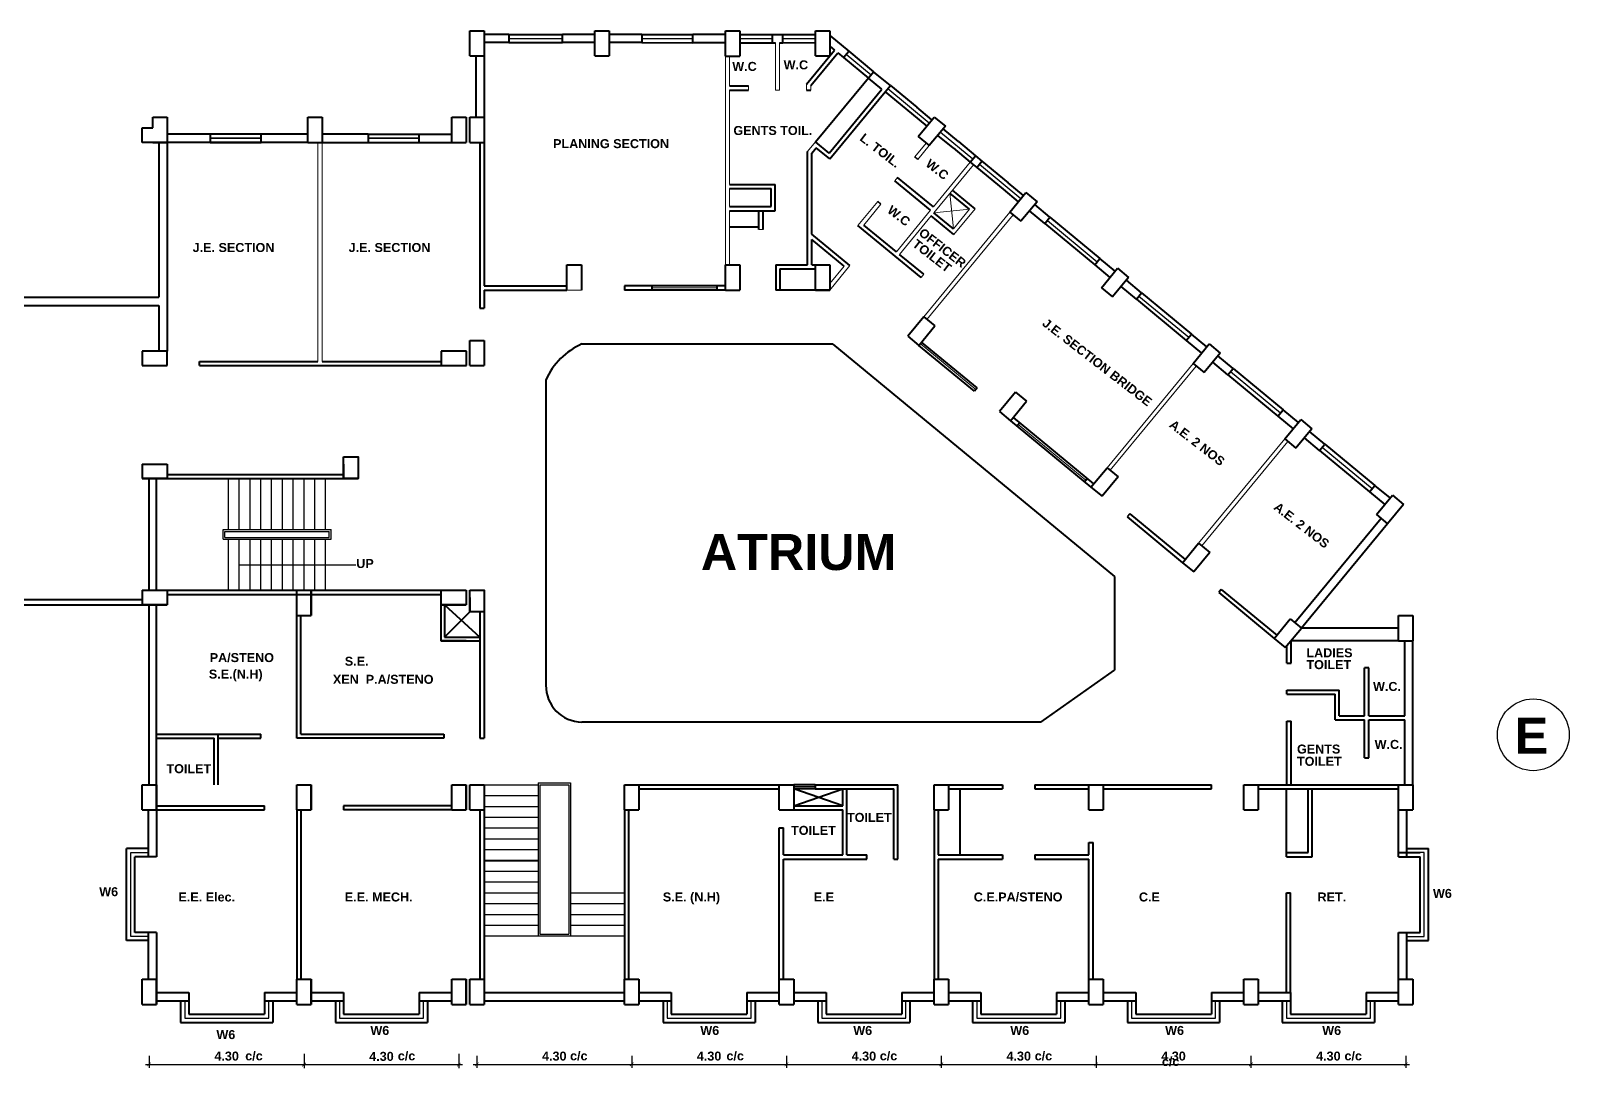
# Model space of a CAD drawing. Header units: inches. Extents: x 1352 to 5457, y 84 to 1168.
# Drawn here: x 2356.63 to 2399.37, y 357.06 to 385.88 of the extents above; entities that cross this region are included whole.
import ezdxf

# ---------------------------------------------------------------- set-up
doc = ezdxf.new("R2010")
doc.units = ezdxf.units.IN
doc.header["$MEASUREMENT"] = 0
doc.header["$PDMODE"] = 35
doc.header["$PDSIZE"] = -0.5
doc.linetypes.add('DASHED2', pattern=[0.375, 0.25, -0.125])
for name, color, linetype, lineweight in [('col', 250, 'Continuous', 40), ('hatch', 250, 'DASHED2', 9), ('text', 250, 'Continuous', 30), ('wall', 7, 'Continuous', 40), ('win', 250, 'Continuous', 30)]:
    doc.layers.add(name, color=color, linetype=linetype, lineweight=lineweight)
doc.styles.get("Standard").update_dxf_attribs({"font": 'arialbd.ttf', "height": 1.5})
doc.dimstyles.get("Standard").update_dxf_attribs({"dimtxt": 0.25, "dimasz": 0.1, "dimexe": 0.1, "dimexo": 0.1, "dimgap": 0.1, "dimtad": 1, "dimzin": 0, "dimdsep": 46, "dimtxsty": 'Standard', "dimblk": 'ARCHTICK', "dimcen": 0.1, "dimdle": 0.1, "dimclrd": 256, "dimadec": 0, "dimazin": 0, "dimtfac": 1, "dimtofl": 0, "dimtmove": 2, "dimatfit": 3, "dimfxl": 1, "dimtolj": 1, "dimtzin": 0, "dimlwd": -1, "dimarcsym": 0})

# ---------------------------------------------------------------- blocks, each defined once
blk = doc.blocks.new('_ArchTick')
at = {"color": 0, "linetype": 'ByBlock', "const_width": 0.15}
blk.add_lwpolyline([(-0.5, -0.5), (0.5, 0.5)], dxfattribs=at)
blk = doc.blocks.new('*D614')
at = {"layer": 'Defpoints', "color": 0, "linetype": 'Continuous', "transparency": 16777216}
for p in [(2359.925, 357.511), (2364.225, 357.511), (2364.225, 357.171)]:
    blk.add_point(p, dxfattribs=at)
at = {"layer": 'text', "color": 0, "linetype": 'Continuous', "lineweight": -2, "transparency": 16777216}
for p, q in [((2359.925, 357.411), (2359.925, 357.071)), ((2364.225, 357.411), (2364.225, 357.071))]:
    blk.add_line(p, q, dxfattribs=at)
at = {"layer": 'text', "linetype": 'Continuous', "transparency": 16777216}
blk.add_line((2359.825, 357.171), (2364.325, 357.171), dxfattribs=at)
at = {"layer": 'text', "linetype": 'Continuous', "transparency": 16777216, "xscale": 0.1, "yscale": 0.1, "zscale": 0.1, "rotation": 180}
blk.add_blockref('_ArchTick', (2359.925, 357.171), dxfattribs=at)
at = {"layer": 'text', "linetype": 'Continuous', "transparency": 16777216, "xscale": 0.1, "yscale": 0.1, "zscale": 0.1}
blk.add_blockref('_ArchTick', (2364.225, 357.171), dxfattribs=at)
at = {"layer": 'text', "color": 0, "linetype": 'Continuous', "transparency": 16777216, "insert": (2362.075, 357.399), "char_height": 0.25, "attachment_point": 5}
blk.add_mtext('\\A1;4.30', dxfattribs=at)
blk = doc.blocks.new('*D615')
at = {"layer": 'Defpoints', "color": 0, "linetype": 'Continuous', "transparency": 16777216}
for p in [(2369.025, 357.511), (2373.325, 357.511), (2373.325, 357.171)]:
    blk.add_point(p, dxfattribs=at)
at = {"layer": 'text', "color": 0, "linetype": 'Continuous', "lineweight": -2, "transparency": 16777216}
for p, q in [((2369.025, 357.411), (2369.025, 357.071)), ((2373.325, 357.411), (2373.325, 357.071))]:
    blk.add_line(p, q, dxfattribs=at)
at = {"layer": 'text', "linetype": 'Continuous', "transparency": 16777216}
blk.add_line((2368.925, 357.171), (2373.425, 357.171), dxfattribs=at)
at = {"layer": 'text', "linetype": 'Continuous', "transparency": 16777216, "xscale": 0.1, "yscale": 0.1, "zscale": 0.1, "rotation": 180}
blk.add_blockref('_ArchTick', (2369.025, 357.171), dxfattribs=at)
at = {"layer": 'text', "linetype": 'Continuous', "transparency": 16777216, "xscale": 0.1, "yscale": 0.1, "zscale": 0.1}
blk.add_blockref('_ArchTick', (2373.325, 357.171), dxfattribs=at)
at = {"layer": 'text', "color": 0, "linetype": 'Continuous', "transparency": 16777216, "insert": (2371.175, 357.399), "char_height": 0.25, "attachment_point": 5}
blk.add_mtext('\\A1;4.30', dxfattribs=at)
blk = doc.blocks.new('*D616')
at = {"layer": 'Defpoints', "color": 0, "linetype": 'Continuous', "transparency": 16777216}
for p in [(2373.325, 357.511), (2377.625, 357.511), (2377.625, 357.171)]:
    blk.add_point(p, dxfattribs=at)
at = {"layer": 'text', "color": 0, "linetype": 'Continuous', "lineweight": -2, "transparency": 16777216}
for p, q in [((2373.325, 357.411), (2373.325, 357.071)), ((2377.625, 357.411), (2377.625, 357.071))]:
    blk.add_line(p, q, dxfattribs=at)
at = {"layer": 'text', "linetype": 'Continuous', "transparency": 16777216}
blk.add_line((2373.225, 357.171), (2377.725, 357.171), dxfattribs=at)
at = {"layer": 'text', "linetype": 'Continuous', "transparency": 16777216, "xscale": 0.1, "yscale": 0.1, "zscale": 0.1, "rotation": 180}
blk.add_blockref('_ArchTick', (2373.325, 357.171), dxfattribs=at)
at = {"layer": 'text', "linetype": 'Continuous', "transparency": 16777216, "xscale": 0.1, "yscale": 0.1, "zscale": 0.1}
blk.add_blockref('_ArchTick', (2377.625, 357.171), dxfattribs=at)
at = {"layer": 'text', "color": 0, "linetype": 'Continuous', "transparency": 16777216, "insert": (2375.475, 357.399), "char_height": 0.25, "attachment_point": 5}
blk.add_mtext('\\A1;4.30', dxfattribs=at)
blk = doc.blocks.new('*D617')
at = {"layer": 'Defpoints', "color": 0, "linetype": 'Continuous', "transparency": 16777216}
for p in [(2377.625, 357.511), (2381.925, 357.511), (2381.925, 357.171)]:
    blk.add_point(p, dxfattribs=at)
at = {"layer": 'text', "color": 0, "linetype": 'Continuous', "lineweight": -2, "transparency": 16777216}
for p, q in [((2377.625, 357.411), (2377.625, 357.071)), ((2381.925, 357.411), (2381.925, 357.071))]:
    blk.add_line(p, q, dxfattribs=at)
at = {"layer": 'text', "linetype": 'Continuous', "transparency": 16777216}
blk.add_line((2377.525, 357.171), (2382.025, 357.171), dxfattribs=at)
at = {"layer": 'text', "linetype": 'Continuous', "transparency": 16777216, "xscale": 0.1, "yscale": 0.1, "zscale": 0.1, "rotation": 180}
blk.add_blockref('_ArchTick', (2377.625, 357.171), dxfattribs=at)
at = {"layer": 'text', "linetype": 'Continuous', "transparency": 16777216, "xscale": 0.1, "yscale": 0.1, "zscale": 0.1}
blk.add_blockref('_ArchTick', (2381.925, 357.171), dxfattribs=at)
at = {"layer": 'text', "color": 0, "linetype": 'Continuous', "transparency": 16777216, "insert": (2379.775, 357.399), "char_height": 0.25, "attachment_point": 5}
blk.add_mtext('\\A1;4.30', dxfattribs=at)
blk = doc.blocks.new('*D618')
at = {"layer": 'Defpoints', "color": 0, "linetype": 'Continuous', "transparency": 16777216}
for p in [(2381.925, 357.511), (2386.225, 357.511), (2386.225, 357.171)]:
    blk.add_point(p, dxfattribs=at)
at = {"layer": 'text', "color": 0, "linetype": 'Continuous', "lineweight": -2, "transparency": 16777216}
for p, q in [((2381.925, 357.411), (2381.925, 357.071)), ((2386.225, 357.411), (2386.225, 357.071))]:
    blk.add_line(p, q, dxfattribs=at)
at = {"layer": 'text', "linetype": 'Continuous', "transparency": 16777216}
blk.add_line((2381.825, 357.171), (2386.325, 357.171), dxfattribs=at)
at = {"layer": 'text', "linetype": 'Continuous', "transparency": 16777216, "xscale": 0.1, "yscale": 0.1, "zscale": 0.1, "rotation": 180}
blk.add_blockref('_ArchTick', (2381.925, 357.171), dxfattribs=at)
at = {"layer": 'text', "linetype": 'Continuous', "transparency": 16777216, "xscale": 0.1, "yscale": 0.1, "zscale": 0.1}
blk.add_blockref('_ArchTick', (2386.225, 357.171), dxfattribs=at)
at = {"layer": 'text', "color": 0, "linetype": 'Continuous', "transparency": 16777216, "insert": (2384.075, 357.399), "char_height": 0.25, "attachment_point": 5}
blk.add_mtext('\\A1;4.30', dxfattribs=at)
blk = doc.blocks.new('*D619')
at = {"layer": 'Defpoints', "color": 0, "linetype": 'Continuous', "transparency": 16777216}
for p in [(2386.225, 357.511), (2390.525, 357.511), (2390.525, 357.171)]:
    blk.add_point(p, dxfattribs=at)
at = {"layer": 'text', "color": 0, "linetype": 'Continuous', "lineweight": -2, "transparency": 16777216}
for p, q in [((2386.225, 357.411), (2386.225, 357.071)), ((2390.525, 357.411), (2390.525, 357.071))]:
    blk.add_line(p, q, dxfattribs=at)
at = {"layer": 'text', "linetype": 'Continuous', "transparency": 16777216}
blk.add_line((2386.125, 357.171), (2390.625, 357.171), dxfattribs=at)
at = {"layer": 'text', "linetype": 'Continuous', "transparency": 16777216, "xscale": 0.1, "yscale": 0.1, "zscale": 0.1, "rotation": 180}
blk.add_blockref('_ArchTick', (2386.225, 357.171), dxfattribs=at)
at = {"layer": 'text', "linetype": 'Continuous', "transparency": 16777216, "xscale": 0.1, "yscale": 0.1, "zscale": 0.1}
blk.add_blockref('_ArchTick', (2390.525, 357.171), dxfattribs=at)
at = {"layer": 'text', "color": 0, "linetype": 'Continuous', "transparency": 16777216, "insert": (2388.375, 357.399), "char_height": 0.25, "attachment_point": 5}
blk.add_mtext('\\A1;4.30', dxfattribs=at)
blk = doc.blocks.new('*D620')
at = {"layer": 'Defpoints', "color": 0, "linetype": 'Continuous', "transparency": 16777216}
for p in [(2390.525, 357.511), (2394.825, 357.511), (2394.825, 357.171)]:
    blk.add_point(p, dxfattribs=at)
at = {"layer": 'text', "color": 0, "linetype": 'Continuous', "lineweight": -2, "transparency": 16777216}
for p, q in [((2390.525, 357.411), (2390.525, 357.071)), ((2394.825, 357.411), (2394.825, 357.071))]:
    blk.add_line(p, q, dxfattribs=at)
at = {"layer": 'text', "linetype": 'Continuous', "transparency": 16777216}
blk.add_line((2390.425, 357.171), (2394.925, 357.171), dxfattribs=at)
at = {"layer": 'text', "linetype": 'Continuous', "transparency": 16777216, "xscale": 0.1, "yscale": 0.1, "zscale": 0.1, "rotation": 180}
blk.add_blockref('_ArchTick', (2390.525, 357.171), dxfattribs=at)
at = {"layer": 'text', "linetype": 'Continuous', "transparency": 16777216, "xscale": 0.1, "yscale": 0.1, "zscale": 0.1}
blk.add_blockref('_ArchTick', (2394.825, 357.171), dxfattribs=at)
at = {"layer": 'text', "color": 0, "linetype": 'Continuous', "transparency": 16777216, "insert": (2392.675, 357.399), "char_height": 0.25, "attachment_point": 5}
blk.add_mtext('\\A1;4.30', dxfattribs=at)
blk = doc.blocks.new('*D621')
at = {"layer": 'Defpoints', "color": 0, "linetype": 'Continuous', "transparency": 16777216}
for p in [(2364.225, 357.559), (2368.525, 357.559), (2368.525, 357.163)]:
    blk.add_point(p, dxfattribs=at)
at = {"layer": 'text', "color": 0, "linetype": 'Continuous', "lineweight": -2, "transparency": 16777216}
for p, q in [((2364.225, 357.459), (2364.225, 357.063)), ((2368.525, 357.459), (2368.525, 357.063))]:
    blk.add_line(p, q, dxfattribs=at)
at = {"layer": 'text', "linetype": 'Continuous', "transparency": 16777216}
blk.add_line((2364.125, 357.163), (2368.625, 357.163), dxfattribs=at)
at = {"layer": 'text', "linetype": 'Continuous', "transparency": 16777216, "xscale": 0.1, "yscale": 0.1, "zscale": 0.1, "rotation": 180}
blk.add_blockref('_ArchTick', (2364.225, 357.163), dxfattribs=at)
at = {"layer": 'text', "linetype": 'Continuous', "transparency": 16777216, "xscale": 0.1, "yscale": 0.1, "zscale": 0.1}
blk.add_blockref('_ArchTick', (2368.525, 357.163), dxfattribs=at)
at = {"layer": 'text', "color": 0, "linetype": 'Continuous', "transparency": 16777216, "insert": (2366.375, 357.391), "char_height": 0.25, "attachment_point": 5}
blk.add_mtext('\\A1;4.30', dxfattribs=at)

msp = doc.modelspace()

# ---------------------------------------------------------------- linework, layer by layer
at = {"layer": 'col'}
for p, q in [((2368.825, 385.878), (2369.225, 385.878)), ((2368.825, 385.178), (2368.825, 385.878)), ((2369.225, 385.878), (2369.225, 385.178)), ((2372.303, 385.878), (2372.703, 385.878)), ((2372.303, 385.178), (2372.303, 385.878)), ((2372.703, 385.878), (2372.703, 385.178)), ((2375.927, 385.876), (2376.327, 385.876)), ((2375.927, 385.176), (2375.927, 385.876)), ((2376.327, 385.876), (2376.327, 385.176)), ((2378.427, 385.878), (2378.827, 385.878)), ((2378.427, 385.178), (2378.427, 385.878)), ((2378.827, 385.878), (2378.827, 385.178)), ((2368.825, 385.178), (2369.225, 385.178)), ((2368.825, 385.178), (2369.225, 385.178)), ((2372.303, 385.178), (2372.703, 385.178)), ((2372.303, 385.178), (2372.703, 385.178)), ((2375.927, 385.176), (2376.327, 385.176)), ((2378.183, 384.398), (2378.961, 385.34)), ((2378.298, 384.357), (2379.049, 385.267)), ((2378.427, 385.178), (2378.827, 385.178)), ((2379.206, 385.138), (2379.352, 385.315)), ((2378.435, 382.791), (2380.046, 384.742)), ((2378.809, 382.482), (2380.274, 384.256)), ((2378.825, 382.321), (2380.362, 384.183)), ((2380.362, 384.183), (2380.509, 384.36)), ((2360.025, 383.478), (2360.425, 383.478)), ((2360.025, 383.178), (2360.025, 383.478)), ((2360.425, 383.478), (2360.425, 382.778)), ((2364.327, 383.478), (2364.727, 383.478)), ((2364.327, 382.778), (2364.327, 383.478)), ((2364.727, 383.478), (2364.727, 382.778)), ((2368.325, 383.478), (2368.725, 383.478)), ((2368.325, 382.778), (2368.325, 383.478)), ((2368.725, 383.478), (2368.725, 382.778)), ((2368.825, 383.478), (2369.225, 383.478)), ((2368.825, 382.778), (2368.825, 383.478)), ((2369.225, 383.478), (2369.225, 378.793)), ((2381.284, 382.943), (2381.729, 383.483)), ((2381.729, 383.483), (2382.038, 383.228)), ((2359.725, 382.778), (2359.725, 383.178)), ((2359.725, 383.178), (2360.025, 383.178)), ((2381.284, 382.943), (2381.592, 382.688)), ((2382.038, 383.228), (2381.592, 382.688)), ((2360.425, 382.778), (2359.725, 382.778)), ((2360.025, 382.778), (2360.425, 382.778)), ((2360.025, 382.778), (2360.425, 382.778)), ((2364.327, 382.778), (2364.727, 382.778)), ((2364.327, 382.778), (2368.325, 382.778)), ((2368.325, 382.778), (2368.725, 382.778)), ((2368.325, 382.778), (2368.725, 382.778)), ((2368.825, 382.778), (2369.225, 382.778)), ((2368.825, 382.778), (2369.225, 382.778)), ((2369.11, 382.778), (2369.11, 378.178)), ((2378.212, 379.378), (2378.212, 382.521)), ((2378.327, 382.479), (2378.451, 382.629)), ((2378.327, 380.227), (2378.327, 382.479)), ((2376.042, 381.608), (2377.312, 381.608)), ((2377.312, 380.878), (2377.312, 381.608)), ((2376.042, 381.493), (2377.197, 381.493)), ((2377.197, 380.993), (2377.197, 381.493)), ((2383.829, 380.842), (2384.274, 381.382)), ((2384.274, 381.382), (2384.583, 381.127)), ((2376.042, 380.993), (2377.197, 380.993)), ((2376.042, 380.878), (2377.312, 380.878)), ((2376.858, 380.358), (2376.858, 380.878)), ((2376.973, 380.358), (2376.973, 380.878)), ((2383.829, 380.842), (2384.137, 380.587)), ((2384.583, 381.127), (2384.137, 380.587)), ((2376.042, 380.428), (2376.858, 380.428)), ((2378.327, 379.378), (2378.327, 380.078)), ((2371.527, 379.378), (2371.927, 379.378)), ((2371.527, 378.678), (2371.527, 379.378)), ((2371.927, 379.378), (2371.927, 378.678)), ((2375.927, 379.378), (2376.327, 379.378)), ((2375.927, 378.678), (2375.927, 379.378)), ((2376.327, 379.378), (2376.327, 378.678)), ((2377.327, 379.378), (2378.212, 379.378)), ((2377.327, 379.378), (2377.327, 378.678)), ((2377.442, 379.263), (2378.427, 379.263)), ((2377.442, 379.263), (2377.442, 378.678)), ((2378.327, 379.378), (2378.827, 379.378)), ((2378.427, 378.678), (2378.427, 379.378)), ((2378.827, 379.378), (2378.827, 378.678)), ((2386.374, 378.741), (2386.819, 379.281)), ((2387.128, 379.026), (2386.682, 378.487)), ((2386.819, 379.281), (2387.128, 379.026)), ((2369.225, 378.793), (2371.527, 378.793)), ((2369.225, 378.678), (2371.527, 378.678)), ((2369.225, 378.678), (2369.225, 378.178)), ((2373.127, 378.793), (2373.127, 378.678)), ((2373.887, 378.793), (2373.887, 378.678)), ((2375.697, 378.678), (2375.697, 378.793)), ((2375.927, 378.678), (2376.327, 378.678)), ((2378.427, 378.678), (2378.827, 378.678)), ((2386.374, 378.741), (2386.682, 378.487)), ((2369.11, 378.178), (2369.225, 378.178)), ((2381.435, 377.936), (2380.991, 377.395)), ((2381.435, 377.936), (2381.744, 377.682)), ((2380.991, 377.395), (2381.3, 377.141)), ((2381.3, 377.141), (2381.744, 377.682)), ((2360.425, 376.978), (2359.725, 376.978)), ((2359.725, 376.978), (2359.725, 376.578)), ((2360.425, 376.578), (2360.425, 376.978)), ((2368.737, 376.978), (2368.037, 376.978)), ((2368.037, 376.978), (2368.037, 376.578)), ((2368.737, 376.578), (2368.737, 376.978)), ((2368.825, 377.278), (2369.225, 377.278)), ((2368.825, 376.578), (2368.825, 377.278)), ((2369.225, 377.278), (2369.225, 376.578)), ((2388.919, 376.641), (2389.364, 377.18)), ((2389.673, 376.926), (2389.227, 376.386)), ((2389.364, 377.18), (2389.673, 376.926)), ((2359.725, 376.578), (2360.425, 376.578)), ((2361.325, 376.578), (2361.325, 376.693)), ((2361.325, 376.693), (2364.612, 376.693)), ((2361.325, 376.578), (2368.737, 376.578)), ((2364.727, 376.693), (2368.037, 376.693)), ((2368.825, 376.578), (2369.225, 376.578)), ((2368.825, 376.578), (2369.225, 376.578)), ((2368.825, 376.578), (2369.225, 376.578)), ((2388.919, 376.641), (2389.227, 376.386)), ((2382.918, 375.96), (2382.845, 375.871)), ((2383.985, 375.841), (2383.54, 375.3)), ((2383.985, 375.841), (2384.294, 375.587)), ((2383.54, 375.3), (2383.849, 375.046)), ((2383.849, 375.046), (2384.294, 375.587)), ((2384.027, 374.9), (2384.1, 374.988)), ((2391.463, 374.54), (2391.909, 375.08)), ((2392.218, 374.825), (2391.772, 374.285)), ((2391.909, 375.08), (2392.218, 374.825)), ((2391.463, 374.54), (2391.772, 374.285)), ((2359.725, 373.842), (2359.725, 373.442)), ((2359.725, 373.842), (2360.425, 373.842)), ((2360.425, 373.842), (2360.425, 373.442)), ((2365.325, 373.842), (2365.325, 373.442)), ((2386.081, 373.203), (2386.527, 373.743)), ((2386.836, 373.489), (2386.39, 372.949)), ((2386.527, 373.743), (2386.836, 373.489)), ((2359.725, 373.442), (2360.425, 373.442)), ((2360.425, 373.442), (2359.725, 373.442)), ((2385.904, 373.35), (2385.977, 373.439)), ((2386.081, 373.203), (2386.39, 372.949)), ((2386.081, 373.203), (2386.39, 372.949)), ((2394.008, 372.439), (2394.454, 372.979)), ((2394.763, 372.724), (2394.317, 372.184)), ((2394.454, 372.979), (2394.763, 372.724)), ((2387.157, 372.465), (2387.084, 372.376)), ((2394.008, 372.439), (2394.317, 372.184)), ((2388.626, 371.103), (2389.072, 371.643)), ((2389.38, 371.388), (2388.935, 370.848)), ((2389.072, 371.643), (2389.38, 371.388)), ((2388.626, 371.103), (2388.935, 370.848)), ((2388.626, 371.103), (2388.935, 370.848)), ((2359.725, 370.337), (2359.725, 369.937)), ((2359.725, 370.337), (2360.425, 370.337)), ((2360.425, 370.337), (2360.425, 369.937)), ((2364.025, 370.337), (2364.425, 370.337)), ((2364.025, 369.637), (2364.025, 370.337)), ((2364.425, 369.637), (2364.425, 370.337)), ((2364.425, 370.337), (2364.425, 369.637)), ((2368.025, 370.337), (2368.025, 369.937)), ((2368.025, 370.337), (2368.725, 370.337)), ((2368.725, 370.337), (2368.725, 369.937)), ((2368.825, 370.137), (2368.825, 369.737)), ((2389.702, 370.364), (2389.629, 370.275)), ((2359.725, 369.937), (2360.425, 369.937)), ((2360.425, 369.937), (2359.725, 369.937)), ((2364.025, 369.637), (2364.425, 369.637)), ((2368.025, 369.937), (2368.725, 369.937)), ((2368.725, 369.937), (2368.025, 369.937)), ((2394.625, 369.637), (2395.025, 369.637)), ((2394.625, 368.937), (2394.625, 369.637)), ((2395.025, 369.637), (2395.025, 368.937)), ((2391.171, 369.002), (2391.617, 369.542)), ((2391.48, 368.747), (2391.925, 369.287)), ((2391.617, 369.542), (2391.925, 369.287)), ((2368.725, 368.937), (2368.025, 368.937)), ((2391.171, 369.002), (2391.48, 368.747)), ((2391.171, 369.002), (2391.48, 368.747)), ((2394.625, 368.937), (2395.025, 368.937)), ((2359.725, 364.937), (2360.125, 364.937)), ((2359.725, 364.237), (2359.725, 364.937)), ((2360.125, 364.237), (2360.125, 364.937)), ((2360.125, 364.937), (2360.125, 364.237)), ((2364.025, 364.937), (2364.425, 364.937)), ((2364.025, 364.237), (2364.025, 364.937)), ((2364.425, 364.237), (2364.425, 364.937)), ((2364.425, 364.937), (2364.425, 364.237)), ((2368.325, 364.937), (2368.725, 364.937)), ((2368.325, 364.237), (2368.325, 364.937)), ((2368.725, 364.237), (2368.725, 364.937)), ((2368.725, 364.937), (2368.725, 364.237)), ((2368.825, 364.937), (2369.225, 364.937)), ((2368.825, 364.237), (2368.825, 364.937)), ((2369.225, 364.937), (2369.225, 364.237)), ((2373.125, 364.937), (2373.525, 364.937)), ((2373.125, 364.237), (2373.125, 364.937)), ((2373.525, 364.937), (2373.525, 364.237)), ((2377.425, 364.937), (2377.825, 364.937)), ((2377.425, 364.237), (2377.425, 364.937)), ((2377.825, 364.937), (2377.825, 364.237)), ((2381.725, 364.937), (2382.125, 364.937)), ((2381.725, 364.237), (2381.725, 364.937)), ((2382.125, 364.937), (2382.125, 364.237)), ((2386.025, 364.937), (2386.425, 364.937)), ((2386.025, 364.237), (2386.025, 364.937)), ((2386.425, 364.937), (2386.425, 364.237)), ((2389.425, 364.822), (2389.425, 364.937)), ((2390.325, 364.937), (2390.725, 364.937)), ((2390.325, 364.237), (2390.325, 364.937)), ((2390.725, 364.937), (2390.725, 364.237)), ((2394.625, 364.937), (2395.025, 364.937)), ((2394.625, 364.237), (2394.625, 364.937)), ((2395.025, 364.937), (2395.025, 364.237)), ((2359.725, 364.237), (2360.125, 364.237)), ((2364.025, 364.237), (2364.425, 364.237)), ((2368.325, 364.237), (2368.725, 364.237)), ((2368.825, 364.237), (2369.225, 364.237)), ((2373.125, 364.237), (2373.525, 364.237)), ((2377.425, 364.237), (2377.825, 364.237)), ((2381.725, 364.237), (2382.125, 364.237)), ((2386.025, 364.237), (2386.425, 364.237)), ((2390.325, 364.237), (2390.725, 364.237)), ((2394.625, 364.237), (2395.025, 364.237)), ((2359.725, 359.537), (2360.125, 359.537)), ((2359.725, 358.837), (2359.725, 359.537)), ((2360.125, 358.837), (2360.125, 359.537)), ((2360.125, 359.537), (2360.125, 358.837)), ((2364.025, 359.537), (2364.425, 359.537)), ((2364.025, 358.837), (2364.025, 359.537)), ((2364.425, 358.837), (2364.425, 359.537)), ((2364.425, 359.537), (2364.425, 358.837)), ((2368.325, 359.537), (2368.725, 359.537)), ((2368.325, 358.837), (2368.325, 359.537)), ((2368.725, 358.837), (2368.725, 359.537)), ((2368.725, 359.537), (2368.725, 358.837)), ((2368.825, 359.537), (2369.225, 359.537)), ((2368.825, 358.837), (2368.825, 359.537)), ((2369.225, 359.537), (2369.225, 358.837)), ((2373.125, 359.537), (2373.525, 359.537)), ((2373.125, 358.837), (2373.125, 359.537)), ((2373.525, 359.537), (2373.525, 358.837)), ((2377.425, 359.537), (2377.825, 359.537)), ((2377.425, 358.837), (2377.425, 359.537)), ((2377.825, 359.537), (2377.825, 358.837)), ((2381.725, 359.537), (2382.125, 359.537)), ((2381.725, 358.837), (2381.725, 359.537)), ((2382.125, 359.537), (2382.125, 358.837)), ((2386.025, 359.537), (2386.425, 359.537)), ((2386.025, 358.837), (2386.025, 359.537)), ((2386.425, 359.537), (2386.425, 358.837)), ((2390.325, 359.537), (2390.725, 359.537)), ((2390.325, 358.837), (2390.325, 359.537)), ((2390.725, 359.537), (2390.725, 358.837)), ((2394.625, 359.537), (2395.025, 359.537)), ((2394.625, 358.837), (2394.625, 359.537)), ((2395.025, 359.537), (2395.025, 358.837)), ((2359.725, 358.837), (2360.125, 358.837)), ((2364.025, 358.837), (2364.425, 358.837)), ((2368.325, 358.837), (2368.725, 358.837)), ((2368.825, 358.837), (2369.225, 358.837)), ((2373.125, 358.837), (2373.525, 358.837)), ((2377.425, 358.837), (2377.825, 358.837)), ((2381.725, 358.837), (2382.125, 358.837)), ((2386.025, 358.837), (2386.425, 358.837)), ((2390.325, 358.837), (2390.725, 358.837)), ((2394.625, 358.837), (2395.025, 358.837))]:
    msp.add_line(p, q, dxfattribs=at)
for points in [[(2365.325, 374.042), (2365.725, 374.042), (2365.725, 373.442), (2365.325, 373.442)], [(2368.825, 370.337), (2369.225, 370.337), (2369.225, 369.737), (2368.825, 369.737)]]:
    msp.add_lwpolyline(points, close=True, dxfattribs=at)
at = {"layer": 'hatch', "linetype": 'ByBlock'}
for p, q in [((2377.318, 385.547), (2377.318, 384.232)), ((2377.433, 385.547), (2377.433, 384.232)), ((2375.927, 385.176), (2375.927, 379.378)), ((2376.042, 385.176), (2376.042, 384.346)), ((2376.042, 384.231), (2376.042, 381.608)), ((2376.568, 384.347), (2376.568, 384.232)), ((2377.318, 384.232), (2377.433, 384.232)), ((2378.183, 384.398), (2378.183, 384.232)), ((2378.298, 384.357), (2378.298, 384.233)), ((2364.612, 382.778), (2364.612, 376.693)), ((2364.727, 382.778), (2364.727, 376.693)), ((2378.212, 382.521), (2378.435, 382.791)), ((2381.189, 382.38), (2381.503, 382.761)), ((2381.277, 382.307), (2381.592, 382.688)), ((2381.704, 380.986), (2382.73, 382.229)), ((2381.719, 380.824), (2382.819, 382.155)), ((2380.638, 381.713), (2380.711, 381.801)), ((2376.042, 381.493), (2376.042, 380.993)), ((2382.26, 380.379), (2382.165, 381.364)), ((2376.042, 380.878), (2376.042, 379.378)), ((2379.61, 380.467), (2380.16, 381.134)), ((2379.772, 380.483), (2380.249, 381.061)), ((2380.676, 379.74), (2381.628, 380.899)), ((2381.435, 377.936), (2383.832, 380.839)), ((2381.524, 377.863), (2383.92, 380.766)), ((2381.719, 380.824), (2382.706, 380.919)), ((2382.26, 380.379), (2382.706, 380.919)), ((2382.276, 380.218), (2382.868, 380.935)), ((2376.858, 380.358), (2376.973, 380.358)), ((2380.765, 379.667), (2381.646, 380.735)), ((2378.827, 378.678), (2379.387, 379.356)), ((2378.827, 378.859), (2379.225, 379.34)), ((2381.363, 379.027), (2381.436, 379.115)), ((2371.527, 378.678), (2371.927, 378.678)), ((2373.887, 378.736), (2375.697, 378.736)), ((2369.225, 376.578), (2369.225, 377.278)), ((2382.881, 375.916), (2381.339, 377.189)), ((2386.527, 373.743), (2388.919, 376.641)), ((2386.616, 373.67), (2389.007, 376.567)), ((2384.063, 374.944), (2385.941, 373.394)), ((2389.072, 371.643), (2391.463, 374.54)), ((2389.161, 371.569), (2391.552, 374.467))]:
    msp.add_line(p, q, dxfattribs=at)
at = {"layer": 'text'}
msp.add_circle((2398.368, 366.324), 0.997, dxfattribs=at)
at = {"layer": 'wall', "linetype": 'Continuous'}
for p, q in [((2369.91, 385.778), (2369.225, 385.778)), ((2369.91, 385.548), (2369.225, 385.548)), ((2369.91, 385.778), (2369.91, 385.548)), ((2369.91, 385.778), (2371.403, 385.778)), ((2369.91, 385.548), (2371.403, 385.548)), ((2371.403, 385.548), (2371.403, 385.778)), ((2372.303, 385.778), (2371.403, 385.778)), ((2372.303, 385.548), (2371.403, 385.548)), ((2373.603, 385.778), (2372.703, 385.778)), ((2373.603, 385.548), (2372.703, 385.548)), ((2373.603, 385.778), (2373.603, 385.548)), ((2373.603, 385.778), (2375.027, 385.778)), ((2373.603, 385.548), (2375.027, 385.547)), ((2375.027, 385.547), (2375.027, 385.777)), ((2375.927, 385.776), (2375.027, 385.777)), ((2375.927, 385.546), (2375.027, 385.547)), ((2376.327, 385.776), (2377.227, 385.777)), ((2376.327, 385.546), (2377.227, 385.547)), ((2377.227, 385.777), (2377.227, 385.547)), ((2377.227, 385.777), (2377.527, 385.777)), ((2377.227, 385.547), (2377.318, 385.547)), ((2377.433, 385.547), (2377.527, 385.547)), ((2377.527, 385.777), (2378.427, 385.778)), ((2377.527, 385.547), (2377.527, 385.777)), ((2377.527, 385.547), (2378.427, 385.548)), ((2378.827, 385.748), (2379.352, 385.315)), ((2378.827, 385.45), (2378.961, 385.34)), ((2368.995, 385.178), (2368.995, 383.478)), ((2369.225, 385.178), (2369.225, 383.478)), ((2379.049, 385.267), (2379.206, 385.138)), ((2379.206, 385.138), (2379.9, 384.565)), ((2379.352, 385.315), (2380.046, 384.742)), ((2380.509, 384.36), (2380.046, 384.742)), ((2376.042, 384.346), (2376.568, 384.347)), ((2376.042, 384.231), (2376.568, 384.232)), ((2378.183, 384.233), (2378.298, 384.233)), ((2380.274, 384.256), (2379.9, 384.565)), ((2380.362, 384.183), (2381.095, 383.578)), ((2380.509, 384.36), (2381.241, 383.756)), ((2381.666, 383.405), (2381.241, 383.756)), ((2381.095, 383.578), (2381.519, 383.228)), ((2364.327, 383.008), (2360.425, 383.008)), ((2361.614, 383.008), (2361.614, 382.796)), ((2361.614, 383.005), (2361.614, 382.775)), ((2363.037, 382.798), (2363.037, 383.008)), ((2363.037, 382.777), (2363.037, 383.008)), ((2366.002, 383.008), (2364.727, 383.008)), ((2366.002, 383.008), (2366.002, 382.796)), ((2366.002, 383.008), (2368.325, 383.008)), ((2366.002, 383.005), (2366.002, 382.775)), ((2367.425, 382.798), (2367.425, 383.008)), ((2367.425, 382.777), (2367.425, 383.008)), ((2382.252, 382.623), (2381.828, 382.973)), ((2382.398, 382.801), (2381.974, 383.151)), ((2360.195, 382.778), (2360.195, 378.478)), ((2364.327, 382.778), (2360.425, 382.778)), ((2360.425, 382.778), (2360.425, 376.978)), ((2361.614, 382.778), (2363.037, 382.777)), ((2366.002, 382.778), (2367.425, 382.777)), ((2378.809, 382.482), (2378.435, 382.791)), ((2378.825, 382.321), (2378.451, 382.629)), ((2382.252, 382.623), (2382.73, 382.229)), ((2382.398, 382.801), (2382.876, 382.406)), ((2381.277, 382.307), (2381.187, 382.381)), ((2382.73, 382.229), (2382.876, 382.406)), ((2382.73, 382.229), (2382.907, 382.082)), ((2382.876, 382.406), (2383.054, 382.26)), ((2382.907, 382.082), (2383.054, 382.26)), ((2382.907, 382.082), (2383.64, 381.477)), ((2383.054, 382.26), (2383.786, 381.655)), ((2381.628, 380.899), (2380.638, 381.713)), ((2381.704, 380.986), (2380.711, 381.801)), ((2384.211, 381.305), (2383.786, 381.655)), ((2382.706, 380.919), (2382.164, 381.365)), ((2382.868, 380.935), (2382.237, 381.454)), ((2383.64, 381.477), (2384.064, 381.127)), ((2380.249, 381.061), (2380.16, 381.134)), ((2381.555, 380.81), (2381.555, 380.81)), ((2382.26, 380.379), (2381.719, 380.824)), ((2384.797, 380.523), (2384.373, 380.873)), ((2384.943, 380.7), (2384.519, 381.05)), ((2381.363, 379.027), (2379.61, 380.467)), ((2380.676, 379.74), (2379.772, 380.483)), ((2382.276, 380.218), (2381.646, 380.735)), ((2384.797, 380.523), (2384.943, 380.7)), ((2384.797, 380.523), (2386.185, 379.377)), ((2384.943, 380.7), (2386.331, 379.554)), ((2379.387, 379.356), (2378.327, 380.227)), ((2379.225, 379.34), (2378.327, 380.078)), ((2381.436, 379.115), (2380.765, 379.667)), ((2386.185, 379.377), (2386.331, 379.554)), ((2386.756, 379.204), (2386.331, 379.554)), ((2386.185, 379.377), (2386.609, 379.027)), ((2375.927, 378.793), (2373.127, 378.793)), ((2375.927, 378.678), (2373.127, 378.678)), ((2378.827, 378.678), (2377.327, 378.678)), ((2387.342, 378.422), (2386.918, 378.772)), ((2387.488, 378.599), (2387.064, 378.949)), ((2387.342, 378.422), (2387.488, 378.599)), ((2387.488, 378.599), (2388.876, 377.453)), ((2360.195, 378.248), (2360.195, 376.978)), ((2387.342, 378.422), (2388.73, 377.276)), ((2388.73, 377.276), (2388.876, 377.453)), ((2389.3, 377.103), (2388.876, 377.453)), ((2378.91, 377.178), (2371.942, 377.178)), ((2378.91, 377.178), (2386.735, 370.719)), ((2382.845, 375.871), (2381.3, 377.141)), ((2382.918, 375.96), (2381.373, 377.23)), ((2388.73, 377.276), (2389.154, 376.926)), ((2389.887, 376.321), (2389.463, 376.671)), ((2390.033, 376.498), (2389.609, 376.849)), ((2389.887, 376.321), (2390.033, 376.498)), ((2390.033, 376.498), (2391.421, 375.353)), ((2370.942, 376.178), (2370.942, 367.678)), ((2389.887, 376.321), (2391.275, 375.175)), ((2391.275, 375.175), (2391.421, 375.353)), ((2391.845, 375.002), (2391.421, 375.353)), ((2383.849, 375.046), (2386.081, 373.203)), ((2383.922, 375.135), (2386.155, 373.292)), ((2391.275, 375.175), (2391.699, 374.825)), ((2392.432, 374.22), (2392.008, 374.57)), ((2392.578, 374.398), (2392.154, 374.748)), ((2392.432, 374.22), (2392.578, 374.398)), ((2392.578, 374.398), (2393.966, 373.252)), ((2392.432, 374.22), (2393.82, 373.074)), ((2360.425, 373.557), (2365.325, 373.557)), ((2359.925, 370.337), (2359.925, 373.442)), ((2360.125, 370.337), (2360.125, 373.442)), ((2360.425, 373.442), (2365.725, 373.442)), ((2393.82, 373.074), (2393.966, 373.252)), ((2393.82, 373.074), (2394.244, 372.724)), ((2394.39, 372.902), (2393.966, 373.252)), ((2387.084, 372.376), (2388.626, 371.103)), ((2387.157, 372.465), (2388.7, 371.191)), ((2394.14, 372.331), (2391.748, 369.434)), ((2394.317, 372.184), (2391.925, 369.287)), ((2386.735, 370.719), (2386.735, 368.119)), ((2355.597, 370.078), (2359.725, 370.078)), ((2360.425, 370.337), (2368.025, 370.337)), ((2360.425, 370.222), (2368.025, 370.222)), ((2389.629, 370.275), (2391.171, 369.002)), ((2389.702, 370.364), (2391.245, 369.091)), ((2355.597, 369.937), (2360.125, 369.937)), ((2359.925, 364.937), (2359.925, 369.937)), ((2360.125, 364.937), (2360.125, 369.937)), ((2364.025, 366.227), (2364.025, 369.637)), ((2364.14, 366.342), (2364.14, 369.637)), ((2368.025, 369.937), (2368.025, 368.937)), ((2368.125, 369.937), (2368.125, 369.037)), ((2368.125, 369.937), (2369.104, 369.037)), ((2368.825, 369.737), (2368.125, 369.037)), ((2369.104, 369.737), (2369.104, 366.227)), ((2369.225, 369.737), (2369.225, 366.227)), ((2394.625, 369.287), (2391.925, 369.287)), ((2368.025, 368.937), (2369.104, 368.937)), ((2368.125, 369.037), (2369.104, 369.037)), ((2391.525, 368.317), (2391.525, 368.803)), ((2394.625, 368.937), (2391.637, 368.937)), ((2391.64, 368.317), (2391.64, 368.942)), ((2394.795, 366.852), (2394.795, 368.937)), ((2395.025, 364.937), (2395.025, 368.937)), ((2384.692, 366.678), (2386.735, 368.119)), ((2391.525, 368.317), (2391.64, 368.317)), ((2393.68, 366.852), (2393.68, 368.187)), ((2393.795, 368.187), (2393.68, 368.187)), ((2393.795, 366.852), (2393.795, 368.187)), ((2391.525, 367.567), (2392.98, 367.567)), ((2391.525, 367.452), (2391.525, 367.567)), ((2392.98, 366.852), (2392.98, 367.567)), ((2391.525, 367.452), (2392.865, 367.452)), ((2392.865, 366.737), (2392.865, 367.452)), ((2384.692, 366.678), (2371.942, 366.678)), ((2391.525, 366.702), (2391.64, 366.702)), ((2391.525, 364.937), (2391.525, 366.702)), ((2391.64, 364.937), (2391.64, 366.702)), ((2392.865, 366.737), (2393.68, 366.737)), ((2392.98, 366.852), (2393.68, 366.852)), ((2393.68, 365.687), (2393.68, 366.737)), ((2393.795, 366.852), (2394.795, 366.852)), ((2393.795, 366.737), (2394.795, 366.737)), ((2393.795, 365.687), (2393.795, 366.737)), ((2394.795, 364.937), (2394.795, 366.737)), ((2360.125, 366.342), (2361.84, 366.342)), ((2360.125, 366.227), (2361.725, 366.227)), ((2361.725, 364.937), (2361.725, 366.227)), ((2361.84, 364.937), (2361.84, 366.342)), ((2361.84, 366.342), (2363.025, 366.342)), ((2361.84, 366.227), (2363.025, 366.227)), ((2363.025, 366.227), (2363.025, 366.342)), ((2368.104, 366.227), (2364.025, 366.227)), ((2364.14, 366.342), (2368.104, 366.342)), ((2368.104, 366.342), (2368.104, 366.227)), ((2369.104, 366.227), (2369.225, 366.227)), ((2393.68, 365.687), (2393.795, 365.687)), ((2373.525, 364.937), (2377.425, 364.937)), ((2378.425, 364.937), (2378.425, 364.822)), ((2378.425, 364.937), (2380.72, 364.937)), ((2380.72, 362.872), (2380.72, 364.937)), ((2382.125, 364.937), (2383.625, 364.937)), ((2383.625, 364.937), (2383.625, 364.822)), ((2384.525, 364.937), (2386.025, 364.937)), ((2384.525, 364.937), (2384.525, 364.822)), ((2386.425, 364.937), (2389.425, 364.937)), ((2390.725, 364.937), (2394.625, 364.937)), ((2373.525, 364.822), (2377.425, 364.822)), ((2377.825, 364.352), (2379.19, 364.822)), ((2379.19, 364.352), (2377.825, 364.822)), ((2378.425, 364.822), (2380.605, 364.822)), ((2379.19, 364.352), (2379.19, 364.822)), ((2379.305, 362.987), (2379.305, 364.822)), ((2380.605, 362.872), (2380.605, 364.822)), ((2382.125, 364.822), (2383.625, 364.822)), ((2382.44, 364.822), (2382.44, 362.987)), ((2384.525, 364.822), (2386.025, 364.822)), ((2386.425, 364.822), (2389.425, 364.822)), ((2390.725, 364.822), (2394.625, 364.822)), ((2391.51, 362.937), (2391.51, 364.822)), ((2392.11, 363.052), (2392.11, 364.822)), ((2392.225, 362.937), (2392.225, 364.822)), ((2359.895, 364.237), (2359.895, 362.937)), ((2360.125, 364.352), (2363.125, 364.352)), ((2360.125, 364.237), (2360.125, 362.937)), ((2360.125, 364.237), (2363.125, 364.237)), ((2363.125, 364.237), (2363.125, 364.352)), ((2364.025, 364.237), (2364.025, 359.537)), ((2364.14, 364.237), (2364.14, 359.537)), ((2365.325, 364.352), (2365.325, 364.237)), ((2368.325, 364.352), (2365.325, 364.352)), ((2368.325, 364.237), (2365.325, 364.237)), ((2369.11, 364.237), (2369.11, 359.537)), ((2369.225, 364.237), (2369.225, 359.537)), ((2373.125, 364.237), (2373.125, 359.537)), ((2373.24, 364.237), (2373.24, 359.537)), ((2377.825, 364.352), (2379.19, 364.352)), ((2377.825, 364.237), (2379.19, 364.237)), ((2379.19, 362.987), (2379.19, 364.237)), ((2381.725, 364.237), (2381.725, 359.537)), ((2381.84, 364.237), (2381.84, 362.987)), ((2394.625, 362.937), (2394.625, 364.237)), ((2394.855, 362.937), (2394.855, 364.237)), ((2377.425, 359.537), (2377.425, 363.737)), ((2377.425, 363.737), (2377.54, 363.737)), ((2377.54, 362.987), (2377.54, 363.737)), ((2386.025, 363.337), (2386.14, 363.337)), ((2386.025, 362.987), (2386.025, 363.337)), ((2386.14, 359.537), (2386.14, 363.337)), ((2369.225, 362.837), (2370.725, 362.837)), ((2377.54, 362.987), (2379.19, 362.987)), ((2377.54, 359.537), (2377.54, 362.872)), ((2377.54, 362.872), (2379.855, 362.872)), ((2379.305, 362.987), (2379.855, 362.987)), ((2379.855, 362.872), (2379.855, 362.987)), ((2380.605, 362.872), (2380.72, 362.872)), ((2380.605, 362.872), (2380.72, 362.872)), ((2381.84, 362.987), (2383.625, 362.987)), ((2381.84, 362.872), (2383.625, 362.872)), ((2381.84, 362.872), (2381.84, 359.537)), ((2383.625, 362.987), (2383.625, 362.872)), ((2384.525, 362.987), (2386.025, 362.987)), ((2384.525, 362.987), (2384.525, 362.872)), ((2384.525, 362.872), (2386.025, 362.872)), ((2386.025, 359.537), (2386.025, 362.872)), ((2391.51, 363.052), (2392.11, 363.052)), ((2391.51, 362.937), (2392.225, 362.937)), ((2391.51, 361.937), (2391.625, 361.937)), ((2391.51, 359.167), (2391.51, 361.937)), ((2391.625, 359.167), (2391.625, 361.937)), ((2359.895, 360.837), (2359.895, 359.537)), ((2360.125, 360.837), (2360.125, 359.537)), ((2394.625, 359.537), (2394.625, 360.837)), ((2394.855, 359.537), (2394.855, 360.837)), ((2360.125, 359.167), (2361.025, 359.167)), ((2363.125, 359.167), (2364.025, 359.167)), ((2364.425, 359.167), (2365.325, 359.167)), ((2367.425, 359.167), (2368.325, 359.167)), ((2369.225, 359.167), (2373.125, 359.167)), ((2373.525, 359.167), (2374.425, 359.167)), ((2376.525, 359.167), (2377.425, 359.167)), ((2377.825, 359.167), (2378.725, 359.167)), ((2380.825, 359.167), (2381.725, 359.167)), ((2382.125, 359.167), (2383.025, 359.167)), ((2385.125, 359.167), (2386.025, 359.167)), ((2386.425, 359.167), (2387.325, 359.167)), ((2389.425, 359.167), (2390.325, 359.167)), ((2390.725, 359.167), (2391.625, 359.167)), ((2393.725, 359.167), (2394.625, 359.167)), ((2360.125, 358.937), (2361.025, 358.937)), ((2363.125, 358.937), (2364.025, 358.937)), ((2364.425, 358.937), (2365.325, 358.937)), ((2367.425, 358.937), (2368.325, 358.937)), ((2369.225, 358.937), (2373.125, 358.937)), ((2373.525, 358.937), (2374.425, 358.937)), ((2376.525, 358.937), (2377.425, 358.937)), ((2377.825, 358.937), (2378.725, 358.937)), ((2380.825, 358.937), (2381.725, 358.937)), ((2382.125, 358.937), (2383.025, 358.937)), ((2385.125, 358.937), (2386.025, 358.937)), ((2386.425, 358.937), (2387.325, 358.937)), ((2389.425, 358.937), (2390.325, 358.937)), ((2390.725, 358.937), (2391.625, 358.937)), ((2393.725, 358.937), (2394.625, 358.937))]:
    msp.add_line(p, q, dxfattribs=at)
at = {"layer": 'wall'}
for p, q in [((2355.367, 378.478), (2360.195, 378.478)), ((2355.597, 378.248), (2360.195, 378.248)), ((2378.425, 364.937), (2377.825, 364.937)), ((2378.425, 364.822), (2377.825, 364.822)), ((2359.295, 360.607), (2359.295, 363.167)), ((2359.895, 363.167), (2359.295, 363.167)), ((2359.525, 360.837), (2359.525, 362.937)), ((2360.125, 362.937), (2359.525, 362.937)), ((2394.625, 363.052), (2395.225, 363.052)), ((2394.625, 362.937), (2395.225, 362.937)), ((2394.855, 363.167), (2395.455, 363.167)), ((2395.225, 360.837), (2395.225, 362.937)), ((2395.455, 360.607), (2395.455, 363.167)), ((2360.125, 360.837), (2359.525, 360.837)), ((2394.625, 360.837), (2395.225, 360.837)), ((2359.895, 360.607), (2359.295, 360.607)), ((2394.855, 360.607), (2395.455, 360.607)), ((2361.025, 359.167), (2361.025, 358.567)), ((2363.125, 359.167), (2363.125, 358.567)), ((2365.325, 359.167), (2365.325, 358.567)), ((2367.425, 359.167), (2367.425, 358.567)), ((2374.425, 359.167), (2374.425, 358.567)), ((2376.525, 359.167), (2376.525, 358.567)), ((2378.725, 359.167), (2378.725, 358.567)), ((2380.825, 359.167), (2380.825, 358.567)), ((2383.025, 359.167), (2383.025, 358.567)), ((2385.125, 359.167), (2385.125, 358.567)), ((2387.325, 359.167), (2387.325, 358.567)), ((2389.425, 359.167), (2389.425, 358.567)), ((2391.625, 359.167), (2391.625, 358.567)), ((2393.725, 359.167), (2393.725, 358.567)), ((2360.795, 358.937), (2360.795, 358.337)), ((2361.025, 358.567), (2363.125, 358.567)), ((2363.355, 358.937), (2363.355, 358.337)), ((2365.095, 358.937), (2365.095, 358.337)), ((2365.325, 358.567), (2367.425, 358.567)), ((2367.655, 358.937), (2367.655, 358.337)), ((2374.195, 358.937), (2374.195, 358.337)), ((2374.425, 358.567), (2376.525, 358.567)), ((2376.755, 358.937), (2376.755, 358.337)), ((2378.495, 358.937), (2378.495, 358.337)), ((2378.725, 358.567), (2380.825, 358.567)), ((2381.055, 358.937), (2381.055, 358.337)), ((2382.795, 358.937), (2382.795, 358.337)), ((2383.025, 358.567), (2385.125, 358.567)), ((2385.355, 358.937), (2385.355, 358.337)), ((2387.095, 358.937), (2387.095, 358.337)), ((2387.325, 358.567), (2389.425, 358.567)), ((2389.655, 358.937), (2389.655, 358.337)), ((2391.395, 358.937), (2391.395, 358.337)), ((2391.625, 358.567), (2393.725, 358.567)), ((2393.955, 358.937), (2393.955, 358.337)), ((2360.795, 358.337), (2363.355, 358.337)), ((2365.095, 358.337), (2367.655, 358.337)), ((2374.195, 358.337), (2376.755, 358.337)), ((2378.495, 358.337), (2381.055, 358.337)), ((2382.795, 358.337), (2385.355, 358.337)), ((2387.095, 358.337), (2389.655, 358.337)), ((2391.395, 358.337), (2393.955, 358.337))]:
    msp.add_line(p, q, dxfattribs=at)
at = {"layer": 'wall', "linetype": 'Continuous'}
for centre, radius, start, end in [((2372.742, 375.379), 1.969, 113.9562, 156.0438), ((2371.955, 367.691), 1.013, 179.2542, 269.2542)]:
    msp.add_arc(centre, radius, start, end, dxfattribs=at)
at = {"layer": 'win'}
for p, q in [((2369.91, 385.661), (2371.403, 385.662)), ((2373.603, 385.66), (2375.027, 385.662)), ((2376.327, 385.661), (2377.227, 385.662)), ((2377.527, 385.662), (2378.427, 385.663)), ((2379.279, 385.227), (2379.973, 384.654)), ((2380.436, 384.272), (2381.592, 383.317)), ((2361.614, 382.909), (2363.037, 382.91)), ((2361.614, 382.891), (2363.037, 382.893)), ((2366.002, 382.909), (2367.425, 382.91)), ((2366.002, 382.891), (2367.425, 382.893)), ((2381.901, 383.062), (2382.803, 382.317)), ((2382.981, 382.171), (2384.137, 381.216)), ((2384.87, 380.611), (2386.258, 379.465)), ((2387.415, 378.511), (2388.803, 377.365)), ((2389.96, 376.41), (2391.348, 375.264)), ((2392.505, 374.309), (2393.893, 373.163)), ((2362.125, 372.022), (2362.125, 373.442)), ((2362.425, 372.022), (2362.425, 373.442)), ((2362.725, 372.022), (2362.725, 373.442)), ((2363.025, 372.022), (2363.025, 373.442)), ((2363.325, 372.022), (2363.325, 373.442)), ((2363.625, 372.022), (2363.625, 373.442)), ((2363.925, 372.022), (2363.925, 373.442)), ((2364.225, 372.022), (2364.225, 373.442)), ((2364.525, 372.022), (2364.525, 373.442)), ((2364.825, 372.022), (2364.825, 373.442)), ((2361.975, 371.757), (2361.975, 372.022)), ((2361.975, 372.022), (2364.975, 372.022)), ((2361.975, 372.022), (2364.975, 372.022)), ((2362.025, 371.807), (2362.025, 371.972)), ((2362.025, 371.972), (2364.925, 371.972)), ((2362.025, 371.807), (2364.925, 371.807)), ((2364.925, 371.807), (2364.925, 371.972)), ((2364.975, 371.757), (2364.975, 372.022)), ((2361.975, 371.757), (2364.975, 371.757)), ((2361.975, 371.757), (2364.975, 371.757)), ((2362.125, 370.337), (2362.125, 371.757)), ((2362.425, 370.337), (2362.425, 371.757)), ((2362.725, 370.337), (2362.725, 371.757)), ((2363.025, 370.337), (2363.025, 371.757)), ((2363.325, 370.337), (2363.325, 371.757)), ((2363.625, 370.337), (2363.625, 371.757)), ((2363.925, 370.337), (2363.925, 371.757)), ((2364.225, 370.337), (2364.225, 371.757)), ((2364.525, 370.337), (2364.525, 371.757)), ((2364.825, 370.337), (2364.825, 371.757)), ((2369.225, 364.937), (2370.725, 364.937)), ((2370.725, 364.987), (2370.725, 360.737)), ((2370.725, 364.987), (2371.625, 364.987)), ((2370.775, 364.937), (2370.775, 360.787)), ((2370.775, 364.937), (2371.575, 364.937)), ((2371.575, 364.937), (2371.575, 360.787)), ((2371.625, 364.987), (2371.625, 360.737)), ((2369.225, 364.637), (2370.725, 364.637)), ((2378.425, 364.88), (2377.825, 364.88)), ((2369.225, 364.337), (2370.725, 364.337)), ((2369.225, 364.037), (2370.725, 364.037)), ((2369.225, 363.737), (2370.725, 363.737)), ((2369.225, 363.437), (2370.725, 363.437)), ((2359.41, 360.722), (2359.41, 363.056)), ((2359.41, 363.056), (2359.895, 363.056)), ((2369.225, 363.137), (2370.725, 363.137)), ((2395.34, 363.056), (2394.855, 363.056)), ((2395.34, 360.722), (2395.34, 363.056)), ((2369.225, 362.537), (2370.725, 362.537)), ((2369.225, 362.237), (2370.725, 362.237)), ((2369.225, 361.937), (2370.725, 361.937)), ((2371.625, 361.937), (2373.125, 361.937)), ((2369.225, 361.637), (2370.725, 361.637)), ((2371.625, 361.637), (2373.125, 361.637)), ((2369.225, 361.337), (2370.725, 361.337)), ((2371.625, 361.337), (2373.125, 361.337)), ((2359.895, 360.722), (2359.41, 360.722)), ((2369.225, 361.037), (2370.725, 361.037)), ((2369.225, 360.737), (2373.125, 360.737)), ((2370.775, 360.787), (2371.575, 360.787)), ((2371.625, 361.037), (2373.125, 361.037)), ((2371.625, 360.737), (2373.125, 360.737)), ((2394.855, 360.722), (2395.34, 360.722)), ((2360.91, 358.937), (2360.91, 358.452)), ((2363.244, 358.452), (2363.244, 358.937)), ((2365.21, 358.937), (2365.21, 358.452)), ((2367.544, 358.452), (2367.544, 358.937)), ((2374.31, 358.937), (2374.31, 358.452)), ((2376.644, 358.452), (2376.644, 358.937)), ((2378.61, 358.937), (2378.61, 358.452)), ((2380.944, 358.452), (2380.944, 358.937)), ((2382.91, 358.937), (2382.91, 358.452)), ((2385.244, 358.452), (2385.244, 358.937)), ((2387.21, 358.937), (2387.21, 358.452)), ((2389.544, 358.452), (2389.544, 358.937)), ((2391.51, 358.937), (2391.51, 358.452)), ((2393.844, 358.452), (2393.844, 358.937)), ((2360.91, 358.452), (2363.244, 358.452)), ((2365.21, 358.452), (2367.544, 358.452)), ((2374.31, 358.452), (2376.644, 358.452)), ((2378.61, 358.452), (2380.944, 358.452)), ((2382.91, 358.452), (2385.244, 358.452)), ((2387.21, 358.452), (2389.544, 358.452)), ((2391.51, 358.452), (2393.844, 358.452))]:
    msp.add_line(p, q, dxfattribs=at)

# ---------------------------------------------------------------- texts
at = {"layer": 'text'}
for s, height, p in [('W.C', 0.25, (2376.119, 384.763)), ('W.C', 0.25, (2377.546, 384.806)), ('GENTS TOIL.', 0.25, (2376.151, 382.983)), ('PLANING SECTION', 0.25, (2371.142, 382.618)), ('J.E. SECTION', 0.25, (2361.131, 379.733)), ('J.E. SECTION', 0.25, (2365.464, 379.733)), ('ATRIUM', 1, (2375.247, 370.901)), ('UP ', 0.25, (2365.675, 370.957)), ('PA/STENO', 0.25, (2361.604, 368.344)), ('S.E. ', 0.25, (2365.357, 368.242)), ('TOILET ', 0.25, (2392.066, 368.148)), ('LADIES ', 0.25, (2392.066, 368.477)), ('S.E.(N.H)', 0.25, (2361.58, 367.885)), ('XEN  P.A/STENO', 0.25, (2365.026, 367.74)), ('W.C. ', 0.25, (2393.916, 367.542)), ('E', 1, (2397.85, 365.798)), ('GENTS ', 0.25, (2391.805, 365.803)), ('W.C. ', 0.25, (2393.961, 365.932)), ('TOILET ', 0.25, (2360.404, 365.258)), ('TOILET ', 0.25, (2391.804, 365.463)), ('TOILET ', 0.25, (2379.305, 363.905)), ('TOILET ', 0.25, (2377.752, 363.545)), ('W6', 0.25, (2358.536, 361.842)), ('E.E. Elec.', 0.25, (2360.736, 361.695)), ('E.E. MECH.', 0.25, (2365.357, 361.695)), ('S.E. (N.H)', 0.25, (2374.19, 361.695)), ('E.E ', 0.25, (2378.382, 361.695)), ('C.E.PA/STENO', 0.25, (2382.826, 361.695)), ('C.E', 0.25, (2387.414, 361.695)), ('RET.', 0.25, (2392.374, 361.695)), ('W6', 0.25, (2395.581, 361.794)), ('W6', 0.25, (2361.792, 357.872)), ('W6', 0.25, (2366.068, 357.988)), ('W6', 0.25, (2375.232, 357.988)), ('W6', 0.25, (2379.48, 357.988)), ('W6', 0.25, (2383.841, 357.988)), ('W6', 0.25, (2388.142, 357.988)), ('W6', 0.25, (2392.506, 357.988)), ('c/c', 0.25, (2362.591, 357.283)), ('c/c', 0.25, (2366.829, 357.283)), ('c/c', 0.25, (2371.613, 357.283)), ('c/c', 0.25, (2375.957, 357.283)), ('c/c', 0.25, (2380.216, 357.283)), ('c/c', 0.25, (2384.519, 357.283)), ('c/c', 0.25, (2388.052, 357.126)), ('c/c', 0.25, (2393.123, 357.283))]:
    msp.add_text(s, height=height, dxfattribs=at).set_placement(p)
for s, p in [('L. TOIL.', (2379.638, 382.852)), ('W.C', (2381.467, 382.136)), ('W.C', (2380.402, 380.849)), ('OFFICER', (2381.277, 380.221)), ('TOILET', (2381.1, 379.908)), ('J.E. SECTION BRIDGE', (2384.705, 377.712)), ('A.E. 2 NOS', (2388.233, 374.892)), ('A.E. 2 NOS', (2391.135, 372.604))]:
    msp.add_text(s, height=0.25, rotation=322.2657, dxfattribs=at).set_placement(p)

# ---------------------------------------------------------------- dimensions: what is measured, and where the dimension line sits
at = {"layer": 'text', "linetype": 'Continuous'}
for base, p1, p2, picture, middle in [((2364.225, 357.171), (2359.925, 357.511), (2364.225, 357.511), '*D614', (2362.075, 357.399)), ((2368.525, 357.163), (2364.225, 357.559), (2368.525, 357.559), '*D621', (2366.375, 357.391)), ((2373.325, 357.171), (2369.025, 357.511), (2373.325, 357.511), '*D615', (2371.175, 357.399)), ((2377.625, 357.171), (2373.325, 357.511), (2377.625, 357.511), '*D616', (2375.475, 357.399)), ((2381.925, 357.171), (2377.625, 357.511), (2381.925, 357.511), '*D617', (2379.775, 357.399)), ((2386.225, 357.171), (2381.925, 357.511), (2386.225, 357.511), '*D618', (2384.075, 357.399)), ((2390.525, 357.171), (2386.225, 357.511), (2390.525, 357.511), '*D619', (2388.375, 357.399)), ((2394.825, 357.171), (2390.525, 357.511), (2394.825, 357.511), '*D620', (2392.675, 357.399))]:
    dim = msp.add_linear_dim(base=base, p1=p1, p2=p2, dimstyle='Standard', dxfattribs=at)
    dim.commit()
    dim.dimension.update_dxf_attribs({"geometry": picture, "text_midpoint": middle})

# ---------------------------------------------------------------- leaders
msp.add_leader([(2362.425, 371.047), (2365.659, 371.047)], dimstyle='Standard', override={"dimgap": 0.1, "dimtad": 0}, dxfattribs=at)

doc.saveas('drawing.dxf')
